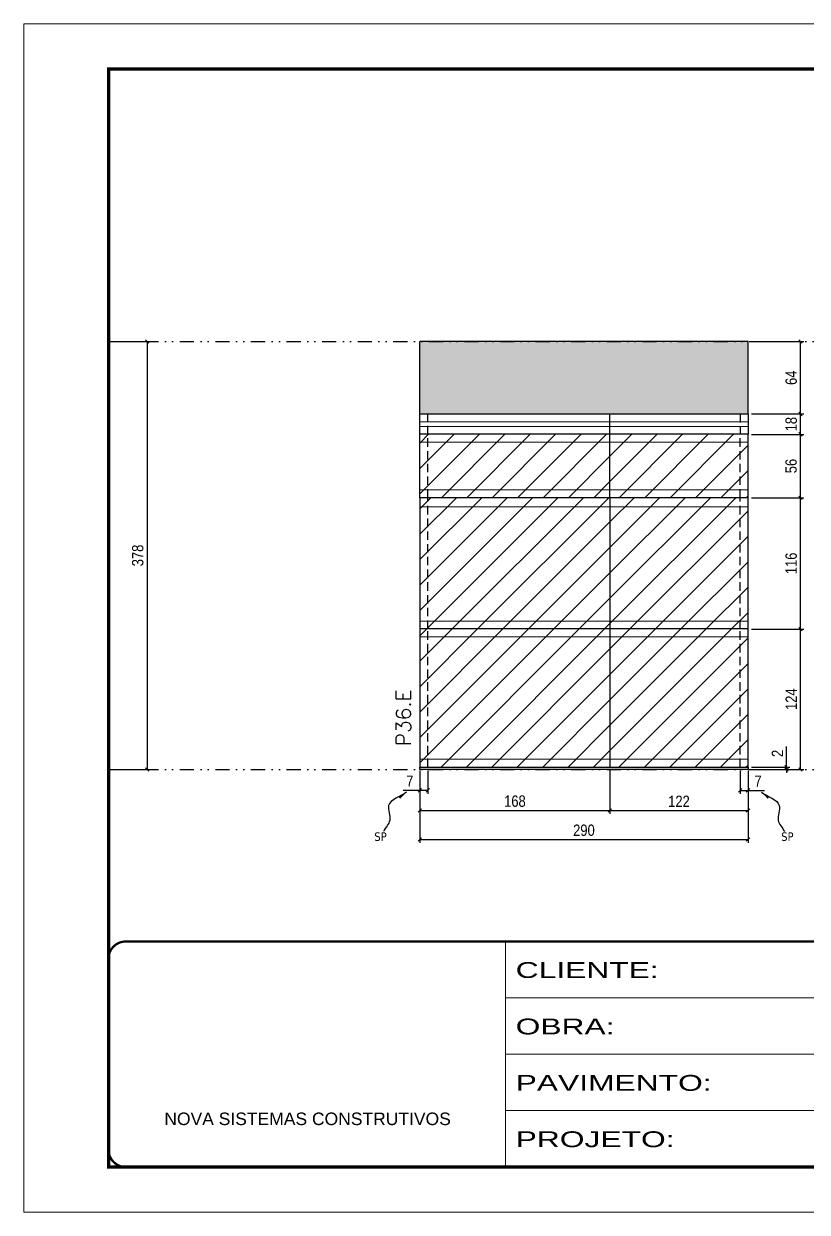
# Model space of a CAD drawing. Extents: x 2949 to 9203, y -16089 to 12527.
# Drawn here: x 7704 to 8396, y -8049 to -6999 of the extents above; entities that cross this region are included whole.
import ezdxf

# ---------------------------------------------------------------- set-up
doc = ezdxf.new("R2010")
doc.units = 0
for name, pattern in [('CONTINUO', [0]), ('DASHED', [0.75, 0.5, -0.25]), ('DIVIDE2', [0.625, 0.25, -0.125, 0, -0.125, 0, -0.125]), ('HIDDEN', [0.375, 0.25, -0.125])]:
    doc.linetypes.add(name, pattern=pattern)
for name, color, linetype in [('COTA', 241, 'Continuous'), ('Nível', 160, 'Continuous'), ('Painéis', 200, 'Continuous'), ('Sarrafo de Pressão', 42, 'HIDDEN'), ('texto', 7, 'Continuous')]:
    doc.layers.add(name, color=color, linetype=linetype)
for name, color, linetype, lineweight in [('Folhas', 255, 'Continuous', 9), ('Hachura', 251, 'Continuous', 9), ('Sarr 2.2x7', 40, 'Continuous', 9), ('SARRAFO DE PRESSAO', 251, 'DASHED', 9), ('Texto Seção', 7, 'Continuous', 15)]:
    doc.layers.add(name, color=color, linetype=linetype, lineweight=lineweight)
doc.styles.add('ARIAL', font='arial.ttf')
doc.styles.add('COTA TECNICA', font='techl___.ttf', dxfattribs={"height": 10})
doc.styles.add('COTA TECNICA-50', font='techl___.ttf', dxfattribs={"height": 10})
doc.styles.add('REGUA-120', font='ROMANS.shx', dxfattribs={"height": 15})
doc.styles.get("Standard").update_dxf_attribs({"font": 'arial.ttf'})
doc.styles.add('Tecnologia', font='')
doc.styles.get('Tecnologia').set_extended_font_data('Forgotten Futurist')
doc.dimstyles.new('COTA PAINEL-50', dxfattribs={"dimtxt": 10, "dimasz": 3, "dimexe": 3, "dimexo": 3, "dimgap": 3, "dimtad": 1, "dimdec": 1, "dimzin": 12, "dimdsep": 46, "dimtxsty": 'COTA TECNICA-50', "dimblk1": 'OBLIQUE', "dimblk2": 'OBLIQUE', "dimsah": 1, "dimcen": 0.9, "dimclrd": 4, "dimclre": 4, "dimclrt": 240, "dimadec": 1, "dimazin": 3, "dimtfac": 1, "dimtdec": 1, "dimtmove": 0, "dimatfit": 3, "dimfxl": 1, "dimtolj": 1, "dimtzin": 12, "dimarcsym": 0})
doc.dimstyles.new('PAINEL', dxfattribs={"dimtxt": 10, "dimasz": 3, "dimexe": 3, "dimexo": 3, "dimgap": 3, "dimtad": 1, "dimdec": 1, "dimzin": 12, "dimdsep": 46, "dimtxsty": 'COTA TECNICA', "dimblk1": 'OBLIQUE', "dimblk2": 'OBLIQUE', "dimsah": 1, "dimcen": 0.9, "dimclrd": 4, "dimclre": 4, "dimclrt": 240, "dimadec": 1, "dimazin": 3, "dimtfac": 1, "dimtdec": 1, "dimtmove": 0, "dimatfit": 3, "dimfxl": 1, "dimtolj": 1, "dimtzin": 12, "dimarcsym": 0})
doc.dimstyles.get("Standard").update_dxf_attribs({"dimtxt": 0.18, "dimasz": 0.18, "dimexe": 0.18, "dimexo": 0.0625, "dimgap": 0.09, "dimtad": 0, "dimtih": 1, "dimtoh": 1, "dimdec": 4, "dimzin": 0, "dimdsep": 46, "dimtxsty": 'Standard', "dimcen": 0.09, "dimadec": 0, "dimazin": 0, "dimtfac": 1, "dimtdec": 4, "dimtofl": 0, "dimtmove": 0, "dimatfit": 3, "dimfxl": 1, "dimtolj": 1, "dimtzin": 0, "dimarcsym": 0})
pattern_1 = [(45, (-121316.967, -34199.222), (-11.2253202, 11.2253202), [])]

# ---------------------------------------------------------------- blocks, each defined once
blk = doc.blocks.new('9999999999')
at = {"color": 30, "linetype": 'CONTINUO'}
for p, q in [((98564.6, 34230.2), (98564.6, 34429.4)), ((98564.6, 34379.6), (99584, 34379.6)), ((98564.6, 34329.8), (99488, 34329.8)), ((98564.6, 34280), (99488, 34280))]:
    blk.add_line(p, q, dxfattribs=at)
at = {"color": 30, "linetype": 'CONTINUO', "const_width": 2}
blk.add_lwpolyline([(99584, 34230.2), (99584, 34414.4, 0.414214), (99569, 34429.4), (98229, 34429.4, 0.414214), (98214, 34414.4), (98214, 34245.2, 0.414214), (98229, 34230.2), (99584, 34230.2)], format="xyb", dxfattribs=at)
at = {"layer": 'Folhas'}
blk.add_lwpolyline([(98139, 34190.2), (99624, 34190.2), (99624, 35240.2), (98139, 35240.2)], close=True, dxfattribs=at)
at = {"layer": 'Folhas', "color": 30, "const_width": 3}
blk.add_lwpolyline([(98214, 34230.2), (99584, 34230.2), (99584, 35200.2), (98214, 35200.2)], close=True, dxfattribs=at)
at = {"color": 7, "linetype": 'Continuous', "ltscale": 5, "style": 'ARIAL'}
blk.add_text('NOVA SISTEMAS CONSTRUTIVOS', height=11.059, dxfattribs=at).set_placement((98263.2, 34267.2))
at = {"layer": 'Folhas', "color": 7, "style": 'Tecnologia', "width": 1.5}
for s, p in [('CLIENTE:', (98573.7, 34397.2)), ('OBRA:', (98573.7, 34347.3)), ('PAVIMENTO:', (98573.7, 34297.5)), ('PROJETO:', (98573.7, 34247.7))]:
    blk.add_text(s, height=14, dxfattribs=at).set_placement(p)
blk = doc.blocks.new('_Oblique')
at = {"color": 0, "linetype": 'ByBlock', "lineweight": -2}
blk.add_line((-0.5, -0.5), (0.5, 0.5), dxfattribs=at)
blk = doc.blocks.new('*D2186')
at = {"layer": 'COTA', "color": 4, "linetype": 'ByBlock', "lineweight": -2, "transparency": 16777216}
for p, q in [((7782, -7279.8), (7816, -7279.8)), ((7813, -7279.8), (7813, -7657.8)), ((7782, -7657.8), (7816, -7657.8))]:
    blk.add_line(p, q, dxfattribs=at)
at = {"layer": 'Defpoints', "color": 0, "linetype": 'ByBlock', "transparency": 16777216}
for p in [(7779, -7279.8), (7779, -7657.8), (7813, -7657.8)]:
    blk.add_point(p, dxfattribs=at)
at = {"layer": 'COTA', "color": 4, "linetype": 'ByBlock', "lineweight": -2, "transparency": 16777216, "xscale": 3, "yscale": 3, "zscale": 3}
for p, rotation in [((7813, -7279.8), 90), ((7813, -7657.8), 270)]:
    blk.add_blockref('_Oblique', p, dxfattribs=dict(at, rotation=rotation))
at = {"layer": 'COTA', "color": 240, "linetype": 'ByBlock', "transparency": 16777216, "insert": (7804.8, -7468.8), "char_height": 10, "attachment_point": 5, "rotation": 90, "style": 'COTA TECNICA'}
blk.add_mtext('\\A1;378', dxfattribs=at)
blk = doc.blocks.new('*D2139')
at = {"layer": 'COTA', "color": 4, "lineweight": -2, "transparency": 16777216}
for p, q in [((8054.1, -7658.8), (8054.1, -7722.7)), ((8344.1, -7658.8), (8344.1, -7722.7)), ((8054.1, -7719.7), (8344.1, -7719.7))]:
    blk.add_line(p, q, dxfattribs=at)
at = {"layer": 'Defpoints', "color": 0, "transparency": 16777216}
for p in [(8054.1, -7655.8), (8344.1, -7655.8), (8344.1, -7719.7)]:
    blk.add_point(p, dxfattribs=at)
at = {"layer": 'COTA', "color": 4, "lineweight": -2, "transparency": 16777216, "xscale": 3, "yscale": 3, "zscale": 3, "rotation": 180}
blk.add_blockref('_Oblique', (8054.1, -7719.7), dxfattribs=at)
at = {"layer": 'COTA', "color": 4, "lineweight": -2, "transparency": 16777216, "xscale": 3, "yscale": 3, "zscale": 3}
blk.add_blockref('_Oblique', (8344.1, -7719.7), dxfattribs=at)
at = {"layer": 'COTA', "color": 240, "transparency": 16777216, "insert": (8199.1, -7711.6), "char_height": 10, "attachment_point": 5, "style": 'COTA TECNICA'}
blk.add_mtext('\\A1;290', dxfattribs=at)
blk = doc.blocks.new('*D2167')
at = {"layer": 'COTA', "color": 4, "lineweight": -2, "transparency": 16777216}
for p, q in [((8054.1, -7660.8), (8054.1, -7679.3)), ((8061.1, -7658.8), (8061.1, -7679.3)), ((8054.1, -7676.3), (8039.4, -7676.3)), ((8061.1, -7676.3), (8054.1, -7676.3))]:
    blk.add_line(p, q, dxfattribs=at)
at = {"layer": 'Defpoints', "color": 0, "transparency": 16777216}
for p in [(8054.1, -7657.8), (8061.1, -7655.8), (8054.1, -7676.3)]:
    blk.add_point(p, dxfattribs=at)
at = {"layer": 'COTA', "color": 4, "lineweight": -2, "transparency": 16777216, "xscale": 3, "yscale": 3, "zscale": 3, "rotation": 180}
blk.add_blockref('_Oblique', (8054.1, -7676.3), dxfattribs=at)
at = {"layer": 'COTA', "color": 4, "lineweight": -2, "transparency": 16777216, "xscale": 3, "yscale": 3, "zscale": 3}
blk.add_blockref('_Oblique', (8061.1, -7676.3), dxfattribs=at)
at = {"layer": 'COTA', "color": 240, "transparency": 16777216, "insert": (8045.2, -7668.2), "char_height": 10, "attachment_point": 5, "style": 'COTA TECNICA-50'}
blk.add_mtext('\\A1;7', dxfattribs=at)
blk = doc.blocks.new('*D2168')
at = {"layer": 'COTA', "color": 4, "lineweight": -2, "transparency": 16777216}
for p, q in [((8337.1, -7658.8), (8337.1, -7679.3)), ((8344.1, -7660.8), (8344.1, -7679.3)), ((8337.1, -7676.3), (8344.1, -7676.3)), ((8344.1, -7676.3), (8358.8, -7676.3))]:
    blk.add_line(p, q, dxfattribs=at)
at = {"layer": 'Defpoints', "color": 0, "transparency": 16777216}
for p in [(8337.1, -7655.8), (8344.1, -7657.8), (8344.1, -7676.3)]:
    blk.add_point(p, dxfattribs=at)
at = {"layer": 'COTA', "color": 4, "lineweight": -2, "transparency": 16777216, "xscale": 3, "yscale": 3, "zscale": 3, "rotation": 180}
blk.add_blockref('_Oblique', (8337.1, -7676.3), dxfattribs=at)
at = {"layer": 'COTA', "color": 4, "lineweight": -2, "transparency": 16777216, "xscale": 3, "yscale": 3, "zscale": 3}
blk.add_blockref('_Oblique', (8344.1, -7676.3), dxfattribs=at)
at = {"layer": 'COTA', "color": 240, "transparency": 16777216, "insert": (8353, -7668.2), "char_height": 10, "attachment_point": 5, "style": 'COTA TECNICA-50'}
blk.add_mtext('\\A1;7', dxfattribs=at)
blk = doc.blocks.new('*D2169')
at = {"layer": 'COTA', "color": 4, "lineweight": -2, "transparency": 16777216}
for p, q in [((8347.1, -7533.8), (8393.4, -7533.8)), ((8390.4, -7657.8), (8390.4, -7533.8)), ((8347.1, -7657.8), (8393.4, -7657.8))]:
    blk.add_line(p, q, dxfattribs=at)
at = {"layer": 'Defpoints', "color": 0, "transparency": 16777216}
for p in [(8344.1, -7533.8), (8390.4, -7533.8), (8344.1, -7657.8)]:
    blk.add_point(p, dxfattribs=at)
at = {"layer": 'COTA', "color": 4, "lineweight": -2, "transparency": 16777216, "xscale": 3, "yscale": 3, "zscale": 3}
for p, rotation in [((8390.4, -7533.8), 90), ((8390.4, -7657.8), 270)]:
    blk.add_blockref('_Oblique', p, dxfattribs=dict(at, rotation=rotation))
at = {"layer": 'COTA', "color": 240, "transparency": 16777216, "insert": (8382.3, -7595.8), "char_height": 10, "attachment_point": 5, "rotation": 90, "style": 'COTA TECNICA-50'}
blk.add_mtext('\\A1;124', dxfattribs=at)
blk = doc.blocks.new('*D2170')
at = {"layer": 'COTA', "color": 4, "lineweight": -2, "transparency": 16777216}
for p, q in [((8378.1, -7655.8), (8378.1, -7637.6)), ((8347.1, -7655.8), (8381.1, -7655.8)), ((8347.1, -7657.8), (8381.1, -7657.8)), ((8378.1, -7657.8), (8378.1, -7655.8)), ((8378.1, -7657.8), (8378.1, -7660.8))]:
    blk.add_line(p, q, dxfattribs=at)
at = {"layer": 'Defpoints', "color": 0, "transparency": 16777216}
for p in [(8344.1, -7655.8), (8344.1, -7657.8), (8378.1, -7657.8)]:
    blk.add_point(p, dxfattribs=at)
at = {"layer": 'COTA', "color": 4, "lineweight": -2, "transparency": 16777216, "xscale": 3, "yscale": 3, "zscale": 3}
for p, rotation in [((8378.1, -7655.8), 270), ((8378.1, -7657.8), 90)]:
    blk.add_blockref('_Oblique', p, dxfattribs=dict(at, rotation=rotation))
at = {"layer": 'COTA', "color": 240, "transparency": 16777216, "insert": (8370.1, -7643.7), "char_height": 10, "attachment_point": 5, "rotation": 90, "style": 'COTA TECNICA-50'}
blk.add_mtext('\\A1;2', dxfattribs=at)
blk = doc.blocks.new('*D2171')
at = {"layer": 'COTA', "color": 4, "linetype": 'ByBlock', "lineweight": -2, "transparency": 16777216}
for p, q in [((8347.1, -7417.8), (8393.4, -7417.8)), ((8390.4, -7533.8), (8390.4, -7417.8)), ((8347.1, -7533.8), (8393.4, -7533.8))]:
    blk.add_line(p, q, dxfattribs=at)
at = {"layer": 'Defpoints', "color": 0, "linetype": 'ByBlock', "transparency": 16777216}
for p in [(8344.1, -7417.8), (8390.4, -7417.8), (8344.1, -7533.8)]:
    blk.add_point(p, dxfattribs=at)
at = {"layer": 'COTA', "color": 4, "linetype": 'ByBlock', "lineweight": -2, "transparency": 16777216, "xscale": 3, "yscale": 3, "zscale": 3}
for p, rotation in [((8390.4, -7417.8), 90), ((8390.4, -7533.8), 270)]:
    blk.add_blockref('_Oblique', p, dxfattribs=dict(at, rotation=rotation))
at = {"layer": 'COTA', "color": 240, "linetype": 'ByBlock', "transparency": 16777216, "insert": (8382.3, -7475.8), "char_height": 10, "attachment_point": 5, "rotation": 90, "style": 'COTA TECNICA'}
blk.add_mtext('\\A1;116', dxfattribs=at)
blk = doc.blocks.new('*D2172')
at = {"layer": 'COTA', "color": 4, "linetype": 'ByBlock', "lineweight": -2, "transparency": 16777216}
for p, q in [((8054.1, -7658.8), (8054.1, -7697.1)), ((8222.1, -7658.8), (8222.1, -7697.1)), ((8054.1, -7694.1), (8222.1, -7694.1))]:
    blk.add_line(p, q, dxfattribs=at)
at = {"layer": 'Defpoints', "color": 0, "linetype": 'ByBlock', "transparency": 16777216}
for p in [(8054.1, -7655.8), (8222.1, -7655.8), (8222.1, -7694.1)]:
    blk.add_point(p, dxfattribs=at)
at = {"layer": 'COTA', "color": 4, "linetype": 'ByBlock', "lineweight": -2, "transparency": 16777216, "xscale": 3, "yscale": 3, "zscale": 3, "rotation": 180}
blk.add_blockref('_Oblique', (8054.1, -7694.1), dxfattribs=at)
at = {"layer": 'COTA', "color": 4, "linetype": 'ByBlock', "lineweight": -2, "transparency": 16777216, "xscale": 3, "yscale": 3, "zscale": 3}
blk.add_blockref('_Oblique', (8222.1, -7694.1), dxfattribs=at)
at = {"layer": 'COTA', "color": 240, "linetype": 'ByBlock', "transparency": 16777216, "insert": (8138.1, -7685.9), "char_height": 10, "attachment_point": 5, "style": 'COTA TECNICA'}
blk.add_mtext('\\A1;168', dxfattribs=at)
blk = doc.blocks.new('*D2220')
at = {"layer": 'COTA', "color": 4, "linetype": 'ByBlock', "lineweight": -2, "transparency": 16777216}
for p, q in [((8222.1, -7658.8), (8222.1, -7697.1)), ((8344.1, -7660.8), (8344.1, -7697.1)), ((8222.1, -7694.1), (8344.1, -7694.1))]:
    blk.add_line(p, q, dxfattribs=at)
at = {"layer": 'Defpoints', "color": 0, "linetype": 'ByBlock', "transparency": 16777216}
for p in [(8222.1, -7655.8), (8344.1, -7657.8), (8344.1, -7694.1)]:
    blk.add_point(p, dxfattribs=at)
at = {"layer": 'COTA', "color": 4, "linetype": 'ByBlock', "lineweight": -2, "transparency": 16777216, "xscale": 3, "yscale": 3, "zscale": 3, "rotation": 180}
blk.add_blockref('_Oblique', (8222.1, -7694.1), dxfattribs=at)
at = {"layer": 'COTA', "color": 4, "linetype": 'ByBlock', "lineweight": -2, "transparency": 16777216, "xscale": 3, "yscale": 3, "zscale": 3}
blk.add_blockref('_Oblique', (8344.1, -7694.1), dxfattribs=at)
at = {"layer": 'COTA', "color": 240, "linetype": 'ByBlock', "transparency": 16777216, "insert": (8283.1, -7686), "char_height": 10, "attachment_point": 5, "style": 'COTA TECNICA'}
blk.add_mtext('\\A1;122', dxfattribs=at)
blk = doc.blocks.new('*D2230')
at = {"layer": 'COTA', "color": 4, "lineweight": -2, "transparency": 16777216}
for p, q in [((8347.1, -7361.8), (8393.4, -7361.8)), ((8390.4, -7417.8), (8390.4, -7361.8)), ((8347.1, -7417.8), (8393.4, -7417.8))]:
    blk.add_line(p, q, dxfattribs=at)
at = {"layer": 'Defpoints', "color": 0, "transparency": 16777216}
for p in [(8344.1, -7361.8), (8390.4, -7361.8), (8344.1, -7417.8)]:
    blk.add_point(p, dxfattribs=at)
at = {"layer": 'COTA', "color": 4, "lineweight": -2, "transparency": 16777216, "xscale": 3, "yscale": 3, "zscale": 3}
for p, rotation in [((8390.4, -7361.8), 90), ((8390.4, -7417.8), 270)]:
    blk.add_blockref('_Oblique', p, dxfattribs=dict(at, rotation=rotation))
at = {"layer": 'COTA', "color": 240, "transparency": 16777216, "insert": (8382.2, -7389.8), "char_height": 10, "attachment_point": 5, "rotation": 90, "style": 'COTA TECNICA'}
blk.add_mtext('\\A1;56', dxfattribs=at)
blk = doc.blocks.new('*D2231')
at = {"layer": 'COTA', "color": 4, "lineweight": -2, "transparency": 16777216}
for p, q in [((8347.1, -7279.8), (8393.4, -7279.8)), ((8390.4, -7343.8), (8390.4, -7279.8)), ((8347.1, -7343.8), (8393.4, -7343.8))]:
    blk.add_line(p, q, dxfattribs=at)
at = {"layer": 'Defpoints', "color": 0, "transparency": 16777216}
for p in [(8344.1, -7279.8), (8390.4, -7279.8), (8344.1, -7343.8)]:
    blk.add_point(p, dxfattribs=at)
at = {"layer": 'COTA', "color": 4, "lineweight": -2, "transparency": 16777216, "xscale": 3, "yscale": 3, "zscale": 3}
for p, rotation in [((8390.4, -7279.8), 90), ((8390.4, -7343.8), 270)]:
    blk.add_blockref('_Oblique', p, dxfattribs=dict(at, rotation=rotation))
at = {"layer": 'COTA', "color": 240, "transparency": 16777216, "insert": (8382.3, -7311.8), "char_height": 10, "attachment_point": 5, "rotation": 90, "style": 'COTA TECNICA'}
blk.add_mtext('\\A1;64', dxfattribs=at)
blk = doc.blocks.new('*D2876')
at = {"layer": 'COTA', "color": 4, "lineweight": -2, "transparency": 16777216}
for p, q in [((8347.1, -7343.8), (8393.4, -7343.8)), ((8390.4, -7361.8), (8390.4, -7343.8)), ((8347.1, -7361.8), (8393.4, -7361.8))]:
    blk.add_line(p, q, dxfattribs=at)
at = {"layer": 'Defpoints', "color": 0, "transparency": 16777216}
for p in [(8344.1, -7343.8), (8390.4, -7343.8), (8344.1, -7361.8)]:
    blk.add_point(p, dxfattribs=at)
at = {"layer": 'COTA', "color": 4, "lineweight": -2, "transparency": 16777216, "xscale": 3, "yscale": 3, "zscale": 3}
for p, rotation in [((8390.4, -7343.8), 90), ((8390.4, -7361.8), 270)]:
    blk.add_blockref('_Oblique', p, dxfattribs=dict(at, rotation=rotation))
at = {"layer": 'COTA', "color": 240, "transparency": 16777216, "insert": (8382.3, -7352.8), "char_height": 10, "attachment_point": 5, "rotation": 90, "style": 'COTA TECNICA-50'}
blk.add_mtext('\\A1;18', dxfattribs=at)

msp = doc.modelspace()

# ---------------------------------------------------------------- hatches: boundary and pattern name
at = {"layer": 'COTA', "linetype": 'ByBlock'}
h = msp.add_hatch(dxfattribs=at)
h.set_pattern_fill('AR-CONC', color=256, scale=0.03)
h.set_pattern_definition([(50, (-13.5, 3432.7253), (5.46554, -0.4781726), [0.5715, -6.2865]), (355, (-13.5, 3432.7253), (-1.0573026, 5.7317054), [0.4572, -5.0292175]), (100.451445, (-13.0445, 3432.6855), (4.4082374, 5.2535326), [0.4857003, -5.3427073]), (46.1842, (-13.5, 3434.249), (8.1323712, -1.26127), [0.85725, -9.42975]), (96.63556, (-12.822, 3434.144), (7.122124, 7.4227837), [0.7285507, -8.014068]), (351.18415, (-13.5, 3434.249), (7.122124, 7.4227837), [0.685799, -7.543792]), (21, (-12.738, 3433.8683), (4.5484317, -3.067956), [0.5715, -6.2865]), (326, (-12.738, 3433.8683), (1.8540609, 5.525639), [0.4572, -5.0292]), (71.451445, (-12.359, 3433.6127), (6.4024926, 2.457683), [0.4857003, -5.3426981]), (37.5, (-13.5, 3432.7253), (0.0926581, 2.53665117), [0, -4.96824, 0, -5.1054, 0, -5.04825]), (7.5, (-13.5, 3432.7253), (2.0045899, 3.00541724), [0, -2.91084, 0, -4.85394, 0, -1.92405]), (327.5, (-15.1993, 3432.7253), (4.06771786, -0.17186232), [0, -1.905, 0, -5.9436, 0, -7.8867]), (317.5, (-15.9613, 3432.7253), (4.4438754, 0.7627947), [0, -2.4765, 0, -3.94716, 0, -5.6007])])
h.paths.add_polyline_path([(8310.11, -7343.76), (8344.11, -7343.76), (8344.11, -7279.76), (8054.11, -7279.76), (8054.11, -7343.76)])
at = {"layer": 'Hachura', "linetype": 'ByBlock'}
h = msp.add_hatch(dxfattribs=at)
h.set_pattern_fill('ANSI31', color=256, scale=5)
h.paths.add_polyline_path([(8222.11, -7361.76), (8054.11, -7361.76), (8054.11, -7417.76), (8222.11, -7417.76)])
h = msp.add_hatch(dxfattribs=at)
h.set_pattern_fill('ANSI31', color=256, scale=5)
h.paths.add_polyline_path([(8344.11, -7361.76), (8222.11, -7361.76), (8222.11, -7417.76), (8344.11, -7417.76)])
h = msp.add_hatch(dxfattribs=at)
h.set_pattern_fill('ANSI31', color=256, scale=5)
h.set_pattern_definition(pattern_1)
h.paths.add_polyline_path([(8054.11, -7417.76), (8054.11, -7533.76), (8222.11, -7533.76), (8222.11, -7417.76)])
h = msp.add_hatch(dxfattribs=at)
h.set_pattern_fill('ANSI31', color=256, scale=5)
h.set_pattern_definition(pattern_1)
h.paths.add_polyline_path([(8222.11, -7533.76), (8344.11, -7533.76), (8344.11, -7417.76), (8222.11, -7417.76)])
h = msp.add_hatch(dxfattribs=at)
h.set_pattern_fill('ANSI31', color=256, scale=5)
h.set_pattern_definition(pattern_1)
h.paths.add_polyline_path([(8054.11, -7533.76), (8054.11, -7655.76), (8222.11, -7655.76), (8222.11, -7533.76)])
h = msp.add_hatch(dxfattribs=at)
h.set_pattern_fill('ANSI31', color=256, scale=5)
h.set_pattern_definition(pattern_1)
h.paths.add_polyline_path([(8222.11, -7533.76), (8222.11, -7655.76), (8344.11, -7655.76), (8344.11, -7533.76)])

# ---------------------------------------------------------------- linework, layer by layer
at = {"layer": 'COTA', "linetype": 'ByBlock'}
for p, q in [((8054.11, -7343.76), (8054.11, -7279.76)), ((8344.11, -7279.76), (8054.11, -7279.76)), ((8344.11, -7343.76), (8344.11, -7279.76))]:
    msp.add_line(p, q, dxfattribs=at)
at = {"layer": 'Nível', "color": 4, "linetype": 'DIVIDE2', "ltscale": 50}
for p, q in [((7779.03, -7279.76), (9149.03, -7279.76)), ((7779.03, -7657.76), (9149.03, -7657.76))]:
    msp.add_line(p, q, dxfattribs=at)
at = {"layer": 'Painéis'}
for p, q in [((8054.11, -7343.76), (8344.11, -7343.76)), ((8054.11, -7361.76), (8054.11, -7343.76)), ((8222.11, -7417.76), (8222.11, -7343.76)), ((8344.11, -7343.76), (8344.11, -7361.76)), ((8054.11, -7417.76), (8054.11, -7361.76)), ((8310.11, -7361.76), (8054.11, -7361.76)), ((8344.11, -7361.76), (8054.11, -7361.76)), ((8344.11, -7361.76), (8310.11, -7361.76)), ((8310.11, -7361.76), (8310.11, -7361.76)), ((8344.11, -7417.76), (8344.11, -7361.76)), ((8344.11, -7417.76), (8054.11, -7417.76)), ((8344.11, -7417.76), (8054.11, -7417.76)), ((8054.11, -7417.76), (8054.11, -7655.76)), ((8222.11, -7417.76), (8222.11, -7655.76)), ((8344.11, -7655.76), (8344.11, -7417.76)), ((8344.11, -7533.76), (8054.11, -7533.76)), ((8054.11, -7655.76), (8344.11, -7655.76))]:
    msp.add_line(p, q, dxfattribs=at)
msp.add_lwpolyline([(8054.11, -7655.76), (8344.11, -7655.76), (8344.11, -7657.76), (8054.11, -7657.76)], close=True, dxfattribs=at)
at = {"layer": 'Sarr 2.2x7'}
for p, q in [((8054.11, -7350.76), (8344.11, -7350.76)), ((8344.11, -7354.76), (8054.11, -7354.76)), ((8344.11, -7368.76), (8054.11, -7368.76)), ((8344.11, -7410.76), (8054.11, -7410.76)), ((8344.11, -7425.76), (8054.11, -7425.76)), ((8344.11, -7526.76), (8054.11, -7526.76)), ((8344.11, -7540.76), (8054.11, -7540.76)), ((8344.11, -7648.76), (8054.11, -7648.76)), ((8344.11, -7655.76), (8054.11, -7655.76))]:
    msp.add_line(p, q, dxfattribs=at)
at = {"layer": 'Sarr 2.2x7', "linetype": 'Continuous'}
for p, q in [((8054.11, -7422.76), (8054.11, -7419.76)), ((8054.11, -7533.76), (8054.11, -7526.76)), ((8344.11, -7533.76), (8344.11, -7526.76)), ((8054.11, -7655.76), (8054.11, -7648.76)), ((8344.11, -7655.76), (8344.11, -7648.76))]:
    msp.add_line(p, q, dxfattribs=at)
at = {"layer": 'Sarrafo de Pressão', "ltscale": 30}
for p, q in [((8061.11, -7361.76), (8061.11, -7343.76)), ((8337.11, -7343.76), (8337.11, -7361.76)), ((8061.11, -7417.76), (8061.11, -7361.76)), ((8337.11, -7417.76), (8337.11, -7361.76)), ((8061.11, -7533.76), (8061.11, -7417.76)), ((8337.11, -7533.76), (8337.11, -7417.76)), ((8061.11, -7655.76), (8061.11, -7533.76)), ((8337.11, -7655.76), (8337.11, -7533.76))]:
    msp.add_line(p, q, dxfattribs=at)

# ---------------------------------------------------------------- block references
at = {"layer": 'SARRAFO DE PRESSAO', "color": 6, "linetype": 'ByBlock'}
msp.add_blockref('9999999999', (-90434.94, -42239.25), dxfattribs=at)

# ---------------------------------------------------------------- texts
at = {"layer": 'texto', "color": 0, "char_height": 7.5, "attachment_point": 5}
for insert in [(8019.34, -7717.25), (8378.89, -7717.25)]:
    msp.add_mtext('{\\fTahoma|b0|i0|c0|p34;\\C4;SP}', dxfattribs=dict(at, insert=insert))
at = {"layer": 'Texto Seção', "insert": (8046.08, -7637.29), "char_height": 13, "width": 285.3299, "attachment_point": 7, "rotation": 90, "style": 'REGUA-120'}
msp.add_mtext('P36.E', dxfattribs=at)

# ---------------------------------------------------------------- dimensions: what is measured, and where the dimension line sits
at = {"layer": 'COTA', "linetype": 'ByBlock'}
for base, p1, p2, picture, middle in [((7813.03, -7657.76), (7779.03, -7279.76), (7779.03, -7657.76), '*D2186', (7804.79, -7468.76)), ((8390.35, -7417.76), (8344.11, -7533.76), (8344.11, -7417.76), '*D2171', (8382.25, -7475.76))]:
    dim = msp.add_linear_dim(base=base, p1=p1, p2=p2, angle=90, dimstyle='PAINEL', dxfattribs=at)
    dim.commit()
    dim.dimension.update_dxf_attribs({"geometry": picture, "text_midpoint": middle})
at = {"layer": 'COTA'}
for base, p1, p2, angle, dimstyle, picture, middle in [((8390.35, -7279.76), (8344.11, -7343.76), (8344.11, -7279.76), 90, 'PAINEL', '*D2231', (8382.25, -7311.76)), ((8390.35, -7343.76), (8344.11, -7361.76), (8344.11, -7343.76), 90, 'COTA PAINEL-50', '*D2876', (8382.26, -7352.76)), ((8390.35, -7361.76), (8344.11, -7417.76), (8344.11, -7361.76), 90, 'PAINEL', '*D2230', (8382.24, -7389.76)), ((8390.35, -7533.76), (8344.11, -7657.76), (8344.11, -7533.76), 90, 'COTA PAINEL-50', '*D2169', (8382.28, -7595.76)), ((8054.11, -7676.27), (8061.11, -7655.76), (8054.11, -7657.76), 180, 'COTA PAINEL-50', '*D2167', (8045.25, -7668.2))]:
    dim = msp.add_linear_dim(base=base, p1=p1, p2=p2, angle=angle, dimstyle=dimstyle, dxfattribs=at)
    dim.commit()
    dim.dimension.update_dxf_attribs({"geometry": picture, "text_midpoint": middle})
dim = msp.add_linear_dim(base=(8378.12, -7657.76), p1=(8344.11, -7655.76), p2=(8344.11, -7657.76), angle=90, dimstyle='COTA PAINEL-50', dxfattribs=at)
dim.commit()
dim.dimension.update_dxf_attribs({"geometry": '*D2170', "text_midpoint": (8378.12, -7643.7), "dimtype": 160})
dim = msp.add_linear_dim(base=(8344.11, -7719.71), p1=(8054.11, -7655.76), p2=(8344.11, -7655.76), dimstyle='PAINEL', override={"dimarcsym": 2}, dxfattribs=at)
dim.commit()
dim.dimension.update_dxf_attribs({"geometry": '*D2139', "text_midpoint": (8199.11, -7711.58)})
at = {"layer": 'COTA', "linetype": 'ByBlock'}
dim = msp.add_linear_dim(base=(8222.11, -7694.07), p1=(8054.11, -7655.76), p2=(8222.11, -7655.76), dimstyle='PAINEL', dxfattribs=at)
dim.commit()
dim.dimension.update_dxf_attribs({"geometry": '*D2172', "text_midpoint": (8138.11, -7685.94)})
dim = msp.add_linear_dim(base=(8344.11, -7694.07), p1=(8222.11, -7655.76), p2=(8344.11, -7657.76), dimstyle='PAINEL', override={"dimtmove": 1}, dxfattribs=at)
dim.commit()
dim.dimension.update_dxf_attribs({"geometry": '*D2220', "text_midpoint": (8283.11, -7686.01)})
at = {"layer": 'COTA'}
dim = msp.add_linear_dim(base=(8344.11, -7676.27), p1=(8337.11, -7655.76), p2=(8344.11, -7657.76), dimstyle='COTA PAINEL-50', dxfattribs=at)
dim.commit()
dim.dimension.update_dxf_attribs({"geometry": '*D2168', "text_midpoint": (8352.98, -7668.2)})

# ---------------------------------------------------------------- leaders
at = {"layer": 'COTA', "path_type": 1}
for points in [[(8042.29, -7677.94), (8026.5, -7689.77), (8027.43, -7702.78), (8021.87, -7712.56)], [(8355.94, -7677.94), (8371.73, -7689.77), (8370.8, -7702.78), (8376.36, -7712.56)]]:
    msp.add_leader(points, dimstyle='Standard', override={"dimasz": 8}, dxfattribs=at)

doc.saveas('drawing.dxf')
